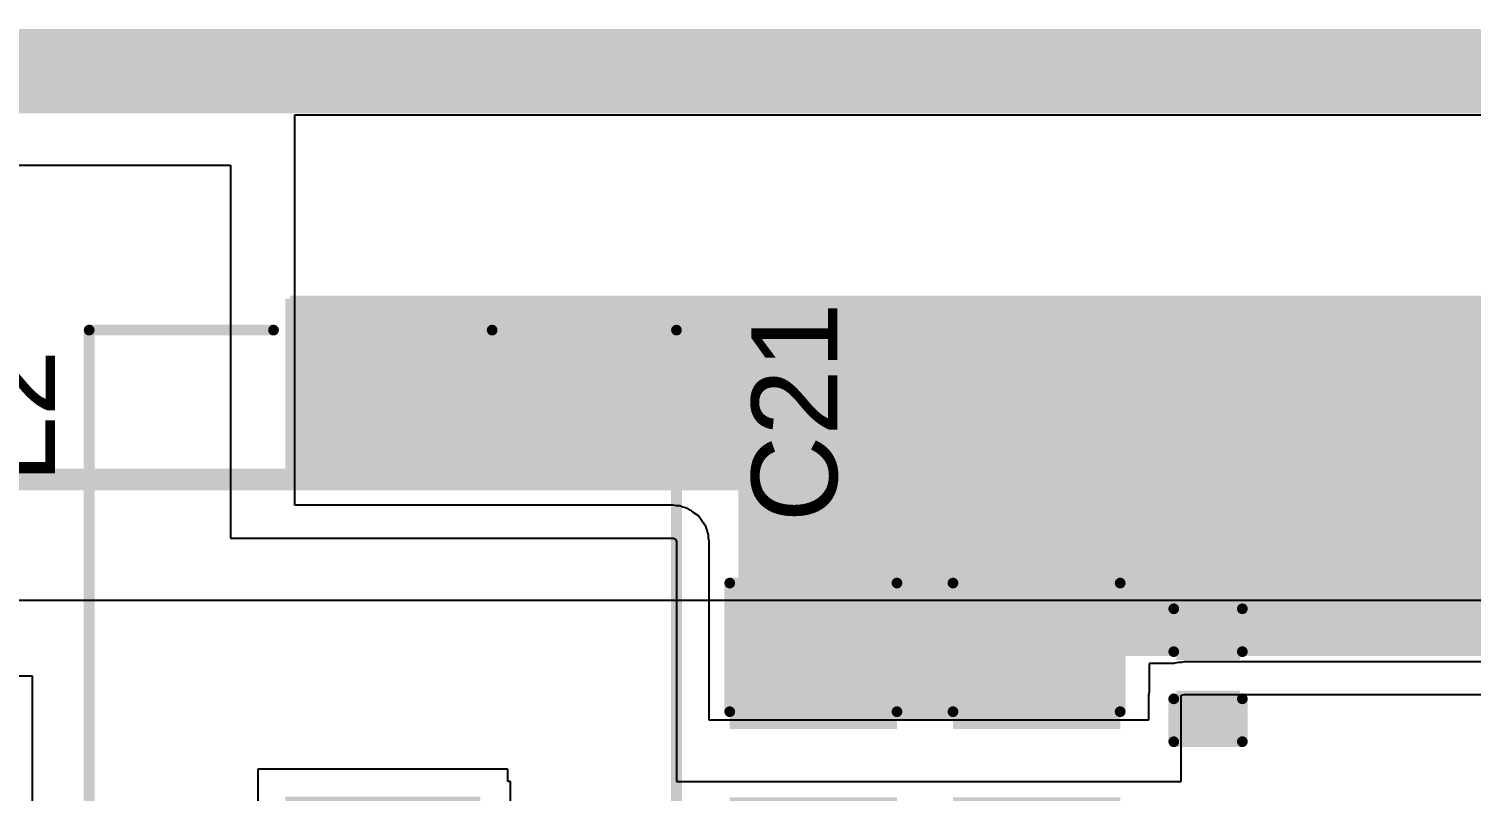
# Model space of a CAD drawing. Header units: millimetres. Extents: x -1.62 to 7.16, y -0.1 to 4.29.
# Drawn here: x 1.737 to 2.41, y 3.92 to 4.276 of the extents above; entities that cross this region are included whole.
import ezdxf

# ---------------------------------------------------------------- set-up
doc = ezdxf.new("R2010")
doc.units = ezdxf.units.MM
doc.header["$MEASUREMENT"] = 0
for name, color, linetype in [('BottomLayer', 5, 'Continuous'), ('BottomSolder', 6, 'Continuous'), ('Mechanical2', 216, 'Continuous'), ('TopLayer', 1, 'Continuous'), ('TopOverlay', 2, 'Continuous'), ('TopPaste', 8, 'Continuous'), ('TopSolder', 216, 'Continuous'), ('ViaHoleLayer', 16, 'Continuous')]:
    doc.layers.add(name, color=color, linetype=linetype)
doc.styles.add('Arial', font='', dxfattribs={"height": 0.2})
doc.styles.get('Arial').set_extended_font_data('Arial')

# ---------------------------------------------------------------- blocks, each defined once
blk = doc.blocks.new('CLF7045T_2R2N_D_146')
at = {"layer": 'TopLayer'}
for points in [[(-0.15551, 0.04331), (-0.07677, 0.04331), (-0.07677, -0.04331), (-0.15551, -0.04331)], [(0.07677, 0.04331), (0.15551, 0.04331), (0.15551, -0.04331), (0.07677, -0.04331)]]:
    blk.add_hatch(color=1, dxfattribs=at).paths.add_polyline_path(points)
at = {"layer": 'TopPaste'}
for points in [[(-0.15551, 0.04331), (-0.07677, 0.04331), (-0.07677, -0.04331), (-0.15551, -0.04331)], [(0.07677, 0.04331), (0.15551, 0.04331), (0.15551, -0.04331), (0.07677, -0.04331)]]:
    blk.add_hatch(color=8, dxfattribs=at).paths.add_polyline_path(points)
at = {"layer": 'TopSolder'}
for points in [[(-0.15768, 0.04547), (-0.07461, 0.04547), (-0.07461, -0.04547), (-0.15768, -0.04547)], [(0.07461, 0.04547), (0.15768, 0.04547), (0.15768, -0.04547), (0.07461, -0.04547)]]:
    blk.add_hatch(color=216, dxfattribs=at).paths.add_polyline_path(points)
at = {"layer": 'TopOverlay', "const_width": 0.005}
for points in [[(-0.143, 0.137), (0.143, 0.137)], [(-0.143, 0.137), (-0.143, 0.051)], [(0.143, 0.137), (0.143, 0.051)], [(-0.143, -0.051), (-0.143, -0.137)], [(0.143, -0.051), (0.143, -0.137)], [(-0.143, -0.137), (0.143, -0.137)]]:
    blk.add_lwpolyline(points, dxfattribs=at)
at = {"layer": 'TopOverlay', "const_width": 0.0025}
for points in [[(-0.14425, 0.137, 1), (-0.14175, 0.137, 1)], [(-0.14425, 0.137, 1), (-0.14175, 0.137, 1)], [(0.14175, 0.137, 1), (0.14425, 0.137, 1)], [(0.14175, 0.137, 1), (0.14425, 0.137, 1)], [(-0.14425, 0.051, 1), (-0.14175, 0.051, 1)], [(0.14175, 0.051, 1), (0.14425, 0.051, 1)], [(-0.14425, -0.051, 1), (-0.14175, -0.051, 1)], [(0.14175, -0.051, 1), (0.14425, -0.051, 1)], [(-0.14425, -0.137, 1), (-0.14175, -0.137, 1)], [(-0.14425, -0.137, 1), (-0.14175, -0.137, 1)], [(0.14175, -0.137, 1), (0.14425, -0.137, 1)], [(0.14175, -0.137, 1), (0.14425, -0.137, 1)]]:
    blk.add_lwpolyline(points, format="xyb", close=True, dxfattribs=at)
blk = doc.blocks.new('C___0402_210')
at = {"layer": 'TopLayer'}
for points in [[(-0.0275, -0.0125), (-0.0275, 0.0125), (-0.0095, 0.0125), (-0.0095, -0.0125)], [(0.0095, -0.0125), (0.0095, 0.0125), (0.0275, 0.0125), (0.0275, -0.0125)]]:
    blk.add_hatch(color=1, dxfattribs=at).paths.add_polyline_path(points)
at = {"layer": 'TopPaste'}
for points in [[(-0.0275, -0.0125), (-0.0275, 0.0125), (-0.0095, 0.0125), (-0.0095, -0.0125)], [(0.0095, -0.0125), (0.0095, 0.0125), (0.0275, 0.0125), (0.0275, -0.0125)]]:
    blk.add_hatch(color=8, dxfattribs=at).paths.add_polyline_path(points)
at = {"layer": 'TopSolder'}
for points in [[(-0.02986, -0.01486), (-0.02986, 0.01486), (-0.00714, 0.01486), (-0.00714, -0.01486)], [(0.00714, -0.01486), (0.00714, 0.01486), (0.02986, 0.01486), (0.02986, -0.01486)]]:
    blk.add_hatch(color=216, dxfattribs=at).paths.add_polyline_path(points)
at = {"layer": 'TopOverlay', "const_width": 0.005}
for points in [[(-0.031, 0.016), (-0.011, 0.016)], [(-0.031, 0.016), (-0.031, -0.016)], [(0.011, 0.016), (0.031, 0.016)], [(0.031, 0.016), (0.031, -0.016)], [(-0.031, -0.016), (-0.011, -0.016)], [(0.011, -0.016), (0.031, -0.016)]]:
    blk.add_lwpolyline(points, dxfattribs=at)
at = {"layer": 'TopOverlay', "const_width": 0.0025}
for points in [[(-0.03225, 0.016, 1), (-0.02975, 0.016, 1)], [(-0.03225, 0.016, 1), (-0.02975, 0.016, 1)], [(-0.01225, 0.016, 1), (-0.00975, 0.016, 1)], [(0.00975, 0.016, 1), (0.01225, 0.016, 1)], [(0.02975, 0.016, 1), (0.03225, 0.016, 1)], [(0.02975, 0.016, 1), (0.03225, 0.016, 1)], [(-0.03225, -0.016, 1), (-0.02975, -0.016, 1)], [(-0.03225, -0.016, 1), (-0.02975, -0.016, 1)], [(-0.01225, -0.016, 1), (-0.00975, -0.016, 1)], [(0.00975, -0.016, 1), (0.01225, -0.016, 1)], [(0.02975, -0.016, 1), (0.03225, -0.016, 1)], [(0.02975, -0.016, 1), (0.03225, -0.016, 1)]]:
    blk.add_lwpolyline(points, format="xyb", close=True, dxfattribs=at)
blk = doc.blocks.new('C___1206_211')
at = {"layer": 'TopLayer'}
for points in [[(-0.08, 0.035), (-0.02, 0.035), (-0.02, -0.035), (-0.08, -0.035)], [(0.02, 0.035), (0.08, 0.035), (0.08, -0.035), (0.02, -0.035)]]:
    blk.add_hatch(color=1, dxfattribs=at).paths.add_polyline_path(points)
at = {"layer": 'TopPaste'}
for points in [[(-0.08, 0.035), (-0.02, 0.035), (-0.02, -0.035), (-0.08, -0.035)], [(0.02, 0.035), (0.08, 0.035), (0.08, -0.035), (0.02, -0.035)]]:
    blk.add_hatch(color=8, dxfattribs=at).paths.add_polyline_path(points)
at = {"layer": 'TopSolder'}
for points in [[(-0.084, 0.039), (-0.016, 0.039), (-0.016, -0.039), (-0.084, -0.039)], [(0.016, 0.039), (0.084, 0.039), (0.084, -0.039), (0.016, -0.039)]]:
    blk.add_hatch(color=216, dxfattribs=at).paths.add_polyline_path(points)
at = {"layer": 'TopOverlay', "const_width": 0.005}
for points in [[(-0.084, 0.039), (-0.024, 0.039)], [(-0.084, 0.039), (-0.084, -0.039)], [(0.024, 0.039), (0.084, 0.039)], [(0.084, 0.039), (0.084, -0.039)], [(-0.084, -0.039), (-0.024, -0.039)], [(0.024, -0.039), (0.084, -0.039)]]:
    blk.add_lwpolyline(points, dxfattribs=at)
at = {"layer": 'TopOverlay', "const_width": 0.0025}
for points in [[(-0.08525, 0.039, 1), (-0.08275, 0.039, 1)], [(-0.08525, 0.039, 1), (-0.08275, 0.039, 1)], [(-0.02525, 0.039, 1), (-0.02275, 0.039, 1)], [(0.02275, 0.039, 1), (0.02525, 0.039, 1)], [(0.08275, 0.039, 1), (0.08525, 0.039, 1)], [(0.08275, 0.039, 1), (0.08525, 0.039, 1)], [(-0.08525, -0.039, 1), (-0.08275, -0.039, 1)], [(-0.08525, -0.039, 1), (-0.08275, -0.039, 1)], [(-0.02525, -0.039, 1), (-0.02275, -0.039, 1)], [(0.02275, -0.039, 1), (0.02525, -0.039, 1)], [(0.08275, -0.039, 1), (0.08525, -0.039, 1)], [(0.08275, -0.039, 1), (0.08525, -0.039, 1)]]:
    blk.add_lwpolyline(points, format="xyb", close=True, dxfattribs=at)
blk = doc.blocks.new('C___1206_212')
at = {"layer": 'TopLayer'}
for points in [[(-0.08, 0.035), (-0.02, 0.035), (-0.02, -0.035), (-0.08, -0.035)], [(0.02, 0.035), (0.08, 0.035), (0.08, -0.035), (0.02, -0.035)]]:
    blk.add_hatch(color=1, dxfattribs=at).paths.add_polyline_path(points)
at = {"layer": 'TopPaste'}
for points in [[(-0.08, 0.035), (-0.02, 0.035), (-0.02, -0.035), (-0.08, -0.035)], [(0.02, 0.035), (0.08, 0.035), (0.08, -0.035), (0.02, -0.035)]]:
    blk.add_hatch(color=8, dxfattribs=at).paths.add_polyline_path(points)
at = {"layer": 'TopSolder'}
for points in [[(-0.084, 0.039), (-0.016, 0.039), (-0.016, -0.039), (-0.084, -0.039)], [(0.016, 0.039), (0.084, 0.039), (0.084, -0.039), (0.016, -0.039)]]:
    blk.add_hatch(color=216, dxfattribs=at).paths.add_polyline_path(points)
at = {"layer": 'TopOverlay', "const_width": 0.005}
for points in [[(-0.084, 0.039), (-0.024, 0.039)], [(-0.084, 0.039), (-0.084, -0.039)], [(0.024, 0.039), (0.084, 0.039)], [(0.084, 0.039), (0.084, -0.039)], [(-0.084, -0.039), (-0.024, -0.039)], [(0.024, -0.039), (0.084, -0.039)]]:
    blk.add_lwpolyline(points, dxfattribs=at)
at = {"layer": 'TopOverlay', "const_width": 0.0025}
for points in [[(-0.08525, 0.039, 1), (-0.08275, 0.039, 1)], [(-0.08525, 0.039, 1), (-0.08275, 0.039, 1)], [(-0.02525, 0.039, 1), (-0.02275, 0.039, 1)], [(0.02275, 0.039, 1), (0.02525, 0.039, 1)], [(0.08275, 0.039, 1), (0.08525, 0.039, 1)], [(0.08275, 0.039, 1), (0.08525, 0.039, 1)], [(-0.08525, -0.039, 1), (-0.08275, -0.039, 1)], [(-0.08525, -0.039, 1), (-0.08275, -0.039, 1)], [(-0.02525, -0.039, 1), (-0.02275, -0.039, 1)], [(0.02275, -0.039, 1), (0.02525, -0.039, 1)], [(0.08275, -0.039, 1), (0.08525, -0.039, 1)], [(0.08275, -0.039, 1), (0.08525, -0.039, 1)]]:
    blk.add_lwpolyline(points, format="xyb", close=True, dxfattribs=at)

msp = doc.modelspace()

# ---------------------------------------------------------------- hatches: boundary and pattern name
at = {"layer": 'BottomLayer'}
h = msp.add_hatch(color=5, dxfattribs=at)
edge = h.paths.add_edge_path()
edge.add_arc((2.17759, 4.12871), 0.01181, 0, 360)
h = msp.add_hatch(color=5, dxfattribs=at)
edge = h.paths.add_edge_path()
edge.add_arc((2.2118, 4.12871), 0.01181, 0, 360)
h = msp.add_hatch(color=5, dxfattribs=at)
edge = h.paths.add_edge_path()
edge.add_arc((2.246, 4.12871), 0.01181, 0, 360)
h = msp.add_hatch(color=5, dxfattribs=at)
edge = h.paths.add_edge_path()
edge.add_arc((2.17759, 4.097), 0.01181, 0, 360)
h = msp.add_hatch(color=5, dxfattribs=at)
edge = h.paths.add_edge_path()
edge.add_arc((2.2118, 4.097), 0.01181, 0, 360)
h = msp.add_hatch(color=5, dxfattribs=at)
edge = h.paths.add_edge_path()
edge.add_arc((2.246, 4.097), 0.01181, 0, 360)
h = msp.add_hatch(color=5, dxfattribs=at)
edge = h.paths.add_edge_path()
edge.add_arc((2.14339, 4.06529), 0.01181, 0, 360)
h = msp.add_hatch(color=5, dxfattribs=at)
edge = h.paths.add_edge_path()
edge.add_arc((2.17759, 4.06529), 0.01181, 0, 360)
h = msp.add_hatch(color=5, dxfattribs=at)
edge = h.paths.add_edge_path()
edge.add_arc((2.2118, 4.06529), 0.01181, 0, 360)
h = msp.add_hatch(color=5, dxfattribs=at)
edge = h.paths.add_edge_path()
edge.add_arc((2.246, 4.06529), 0.01181, 0, 360)
at = {"layer": 'BottomSolder'}
h = msp.add_hatch(color=6, dxfattribs=at)
edge = h.paths.add_edge_path()
edge.add_arc((2.17759, 4.12871), 0.01581, 0, 360)
h = msp.add_hatch(color=6, dxfattribs=at)
edge = h.paths.add_edge_path()
edge.add_arc((2.2118, 4.12871), 0.01581, 0, 360)
h = msp.add_hatch(color=6, dxfattribs=at)
edge = h.paths.add_edge_path()
edge.add_arc((2.246, 4.12871), 0.01581, 0, 360)
h = msp.add_hatch(color=6, dxfattribs=at)
edge = h.paths.add_edge_path()
edge.add_arc((2.17759, 4.097), 0.01581, 0, 360)
h = msp.add_hatch(color=6, dxfattribs=at)
edge = h.paths.add_edge_path()
edge.add_arc((2.2118, 4.097), 0.01581, 0, 360)
h = msp.add_hatch(color=6, dxfattribs=at)
edge = h.paths.add_edge_path()
edge.add_arc((2.246, 4.097), 0.01581, 0, 360)
h = msp.add_hatch(color=6, dxfattribs=at)
edge = h.paths.add_edge_path()
edge.add_arc((2.14339, 4.06529), 0.01581, 0, 360)
h = msp.add_hatch(color=6, dxfattribs=at)
edge = h.paths.add_edge_path()
edge.add_arc((2.17759, 4.06529), 0.01581, 0, 360)
h = msp.add_hatch(color=6, dxfattribs=at)
edge = h.paths.add_edge_path()
edge.add_arc((2.2118, 4.06529), 0.01581, 0, 360)
h = msp.add_hatch(color=6, dxfattribs=at)
edge = h.paths.add_edge_path()
edge.add_arc((2.246, 4.06529), 0.01581, 0, 360)
at = {"layer": 'TopLayer'}
for points in [[(1.85869, 4.06529), (2.33213, 4.06529), (2.33213, 4.151), (1.85869, 4.151)], [(2.06786, 3.983), (2.79842, 3.983), (2.79842, 4.151), (2.06786, 4.151)], [(2.06786, 3.953), (2.242, 3.953), (2.242, 4.013), (2.06786, 4.013)]]:
    msp.add_hatch(color=1, dxfattribs=at).paths.add_polyline_path(points)
h = msp.add_hatch(color=1, dxfattribs=at)
edge = h.paths.add_edge_path()
edge.add_arc((2.17759, 4.12871), 0.01181, 0, 360)
h = msp.add_hatch(color=1, dxfattribs=at)
edge = h.paths.add_edge_path()
edge.add_arc((2.2118, 4.12871), 0.01181, 0, 360)
h = msp.add_hatch(color=1, dxfattribs=at)
edge = h.paths.add_edge_path()
edge.add_arc((2.246, 4.12871), 0.01181, 0, 360)
h = msp.add_hatch(color=1, dxfattribs=at)
edge = h.paths.add_edge_path()
edge.add_arc((2.17759, 4.097), 0.01181, 0, 360)
h = msp.add_hatch(color=1, dxfattribs=at)
edge = h.paths.add_edge_path()
edge.add_arc((2.2118, 4.097), 0.01181, 0, 360)
h = msp.add_hatch(color=1, dxfattribs=at)
edge = h.paths.add_edge_path()
edge.add_arc((2.246, 4.097), 0.01181, 0, 360)
h = msp.add_hatch(color=1, dxfattribs=at)
edge = h.paths.add_edge_path()
edge.add_arc((2.14339, 4.06529), 0.01181, 0, 360)
h = msp.add_hatch(color=1, dxfattribs=at)
edge = h.paths.add_edge_path()
edge.add_arc((2.17759, 4.06529), 0.01181, 0, 360)
h = msp.add_hatch(color=1, dxfattribs=at)
edge = h.paths.add_edge_path()
edge.add_arc((2.2118, 4.06529), 0.01181, 0, 360)
h = msp.add_hatch(color=1, dxfattribs=at)
edge = h.paths.add_edge_path()
edge.add_arc((2.246, 4.06529), 0.01181, 0, 360)
at = {"layer": 'TopSolder'}
h = msp.add_hatch(color=216, dxfattribs=at)
edge = h.paths.add_edge_path()
edge.add_arc((2.17759, 4.12871), 0.01581, 0, 360)
h = msp.add_hatch(color=216, dxfattribs=at)
edge = h.paths.add_edge_path()
edge.add_arc((2.2118, 4.12871), 0.01581, 0, 360)
h = msp.add_hatch(color=216, dxfattribs=at)
edge = h.paths.add_edge_path()
edge.add_arc((2.246, 4.12871), 0.01581, 0, 360)
h = msp.add_hatch(color=216, dxfattribs=at)
edge = h.paths.add_edge_path()
edge.add_arc((2.17759, 4.097), 0.01581, 0, 360)
h = msp.add_hatch(color=216, dxfattribs=at)
edge = h.paths.add_edge_path()
edge.add_arc((2.2118, 4.097), 0.01581, 0, 360)
h = msp.add_hatch(color=216, dxfattribs=at)
edge = h.paths.add_edge_path()
edge.add_arc((2.246, 4.097), 0.01581, 0, 360)
h = msp.add_hatch(color=216, dxfattribs=at)
edge = h.paths.add_edge_path()
edge.add_arc((2.14339, 4.06529), 0.01581, 0, 360)
h = msp.add_hatch(color=216, dxfattribs=at)
edge = h.paths.add_edge_path()
edge.add_arc((2.17759, 4.06529), 0.01581, 0, 360)
h = msp.add_hatch(color=216, dxfattribs=at)
edge = h.paths.add_edge_path()
edge.add_arc((2.2118, 4.06529), 0.01581, 0, 360)
h = msp.add_hatch(color=216, dxfattribs=at)
edge = h.paths.add_edge_path()
edge.add_arc((2.246, 4.06529), 0.01581, 0, 360)
at = {"layer": 'ViaHoleLayer'}
h = msp.add_hatch(color=16, dxfattribs=at)
edge = h.paths.add_edge_path()
edge.add_arc((2.17759, 4.12871), 0.00591, 0, 360)
h = msp.add_hatch(color=16, dxfattribs=at)
edge = h.paths.add_edge_path()
edge.add_arc((2.2118, 4.12871), 0.00591, 0, 360)
h = msp.add_hatch(color=16, dxfattribs=at)
edge = h.paths.add_edge_path()
edge.add_arc((2.246, 4.12871), 0.00591, 0, 360)
h = msp.add_hatch(color=16, dxfattribs=at)
edge = h.paths.add_edge_path()
edge.add_arc((2.17759, 4.097), 0.00591, 0, 360)
h = msp.add_hatch(color=16, dxfattribs=at)
edge = h.paths.add_edge_path()
edge.add_arc((2.2118, 4.097), 0.00591, 0, 360)
h = msp.add_hatch(color=16, dxfattribs=at)
edge = h.paths.add_edge_path()
edge.add_arc((2.246, 4.097), 0.00591, 0, 360)
h = msp.add_hatch(color=16, dxfattribs=at)
edge = h.paths.add_edge_path()
edge.add_arc((2.14339, 4.06529), 0.00591, 0, 360)
h = msp.add_hatch(color=16, dxfattribs=at)
edge = h.paths.add_edge_path()
edge.add_arc((2.17759, 4.06529), 0.00591, 0, 360)
h = msp.add_hatch(color=16, dxfattribs=at)
edge = h.paths.add_edge_path()
edge.add_arc((2.2118, 4.06529), 0.00591, 0, 360)
h = msp.add_hatch(color=16, dxfattribs=at)
edge = h.paths.add_edge_path()
edge.add_arc((2.246, 4.06529), 0.00591, 0, 360)

# ---------------------------------------------------------------- linework, layer by layer
at = {"layer": 'BottomLayer'}
msp.add_line((1.63948, 4.009), (2.70641, 4.009), dxfattribs=at)
at = {"layer": 'BottomLayer', "const_width": 0.01}
msp.add_lwpolyline([(1.56501, 4.06529), (2.14339, 4.06529)], dxfattribs=at)
at = {"layer": 'BottomLayer', "const_width": 0.005}
msp.add_lwpolyline([(2.14089, 4.06529, 1), (2.14589, 4.06529, 1)], format="xyb", close=True, dxfattribs=at)
at = {"layer": 'Mechanical2', "const_width": 0.03937}
msp.add_lwpolyline([(-1.51777, 4.25584), (7.04414, 4.25584)], dxfattribs=at)
at = {"layer": 'TopLayer'}
for p, q in [((1.861, 4.23545), (5.84, 4.23545)), ((1.861, 4.05329), (1.861, 4.23545)), ((0.957, 4.212), (1.831, 4.212)), ((1.831, 4.212), (1.831, 4.038)), ((2.03749, 4.05329), (1.861, 4.05329)), ((2.03897, 4.053), (2.03749, 4.05329)), ((2.04048, 4.053), (2.03897, 4.053)), ((2.04053, 4.05298), (2.04048, 4.053)), ((2.04059, 4.05298), (2.04053, 4.05298)), ((2.04193, 4.05241), (2.04059, 4.05298)), ((2.04059, 4.05298), (2.04059, 4.05298)), ((2.04334, 4.05213), (2.04193, 4.05241)), ((2.04353, 4.05201), (2.04334, 4.05213)), ((2.04353, 4.052), (2.04353, 4.05201)), ((2.04438, 4.05166), (2.04353, 4.052)), ((2.04438, 4.05165), (2.04438, 4.05166)), ((2.04544, 4.05094), (2.04438, 4.05165)), ((2.04438, 4.05165), (2.04438, 4.05165)), ((2.04599, 4.05072), (2.04544, 4.05094)), ((2.04618, 4.05059), (2.04599, 4.05072)), ((2.0466, 4.05017), (2.04618, 4.05059)), ((2.04665, 4.05013), (2.0466, 4.05017)), ((2.04934, 4.04834), (2.04665, 4.05013)), ((2.05117, 4.0456), (2.04934, 4.04834)), ((2.04934, 4.04834), (2.04934, 4.04834)), ((2.04934, 4.04834), (2.04934, 4.04834)), ((2.05159, 4.04518), (2.05117, 4.0456)), ((2.05172, 4.04499), (2.05159, 4.04518)), ((2.05173, 4.04496), (2.05172, 4.04499)), ((2.05175, 4.04494), (2.05173, 4.04496)), ((2.05197, 4.0444), (2.05175, 4.04494)), ((2.05265, 4.04338), (2.05197, 4.0444)), ((1.831, 4.038), (2.03749, 4.038)), ((2.03749, 4.038), (2.03749, 4.038)), ((2.03749, 4.038), (2.03768, 4.03787)), ((2.03768, 4.03787), (2.03853, 4.03753)), ((2.03853, 4.03753), (2.03887, 4.03668)), ((2.05266, 4.04338), (2.05265, 4.04338)), ((2.05265, 4.04338), (2.05265, 4.04338)), ((2.053, 4.04253), (2.05266, 4.04338)), ((2.05301, 4.04253), (2.053, 4.04253)), ((2.05313, 4.04234), (2.05301, 4.04253)), ((2.05342, 4.04087), (2.05313, 4.04234)), ((2.054, 4.03948), (2.05342, 4.04087)), ((2.054, 4.03945), (2.054, 4.03948)), ((2.05401, 4.03941), (2.054, 4.03945)), ((2.05401, 4.03794), (2.05401, 4.03941)), ((2.05401, 4.03941), (2.05401, 4.03941)), ((2.05429, 4.03649), (2.05401, 4.03794)), ((2.03887, 4.03668), (2.039, 4.03649)), ((2.039, 4.03649), (2.039, 4.03649)), ((2.039, 4.03649), (2.039, 3.953)), ((2.05429, 3.953), (2.05429, 4.03649)), ((2.27103, 3.9795), (2.2595, 3.9795)), ((2.2595, 3.9795), (2.2595, 3.96768)), ((2.27152, 3.9797), (2.27103, 3.9795)), ((2.27302, 3.98), (2.27152, 3.9797)), ((2.27453, 3.98), (2.27302, 3.98)), ((2.27601, 3.98029), (2.27453, 3.98)), ((2.47505, 3.98029), (2.27601, 3.98029)), ((1.7385, 3.97351), (1.64398, 3.97351)), ((1.7385, 3.84229), (1.7385, 3.97351)), ((2.2595, 3.96618), (2.25921, 3.9647)), ((2.25921, 3.9647), (2.25921, 3.953)), ((2.2595, 3.96768), (2.2595, 3.96618)), ((2.2745, 3.9647), (2.27601, 3.965)), ((2.2745, 3.9245), (2.2745, 3.9647)), ((2.27601, 3.965), (2.47505, 3.965)), ((2.039, 3.953), (2.039, 3.9245)), ((2.25921, 3.953), (2.05429, 3.953)), ((1.96031, 3.93023), (1.84369, 3.93023)), ((1.84369, 3.93023), (1.84369, 3.91493)), ((1.96031, 3.9245), (1.96031, 3.93023)), ((1.9615, 3.9245), (1.96031, 3.9245)), ((1.9615, 3.82274), (1.9615, 3.9245)), ((2.039, 3.9245), (2.2745, 3.9245))]:
    msp.add_line(p, q, dxfattribs=at)

# ---------------------------------------------------------------- block references
at = {"rotation": 90}
for name, p in [('CLF7045T_2R2N_D_146', (1.902, 3.992)), ('C___1206_211', (2.10286, 3.933)), ('C___1206_212', (2.207, 3.933)), ('C___0402_210', (2.287, 3.974))]:
    msp.add_blockref(name, p, dxfattribs=at)

# ---------------------------------------------------------------- texts
at = {"layer": 'TopOverlay', "style": 'Arial'}
for s, p in [('C21', (2.11399, 4.04535)), ('L2', (1.74899, 4.06368))]:
    msp.add_text(s, height=0.04, rotation=90, dxfattribs=at).set_placement(p)

doc.saveas('drawing.dxf')
